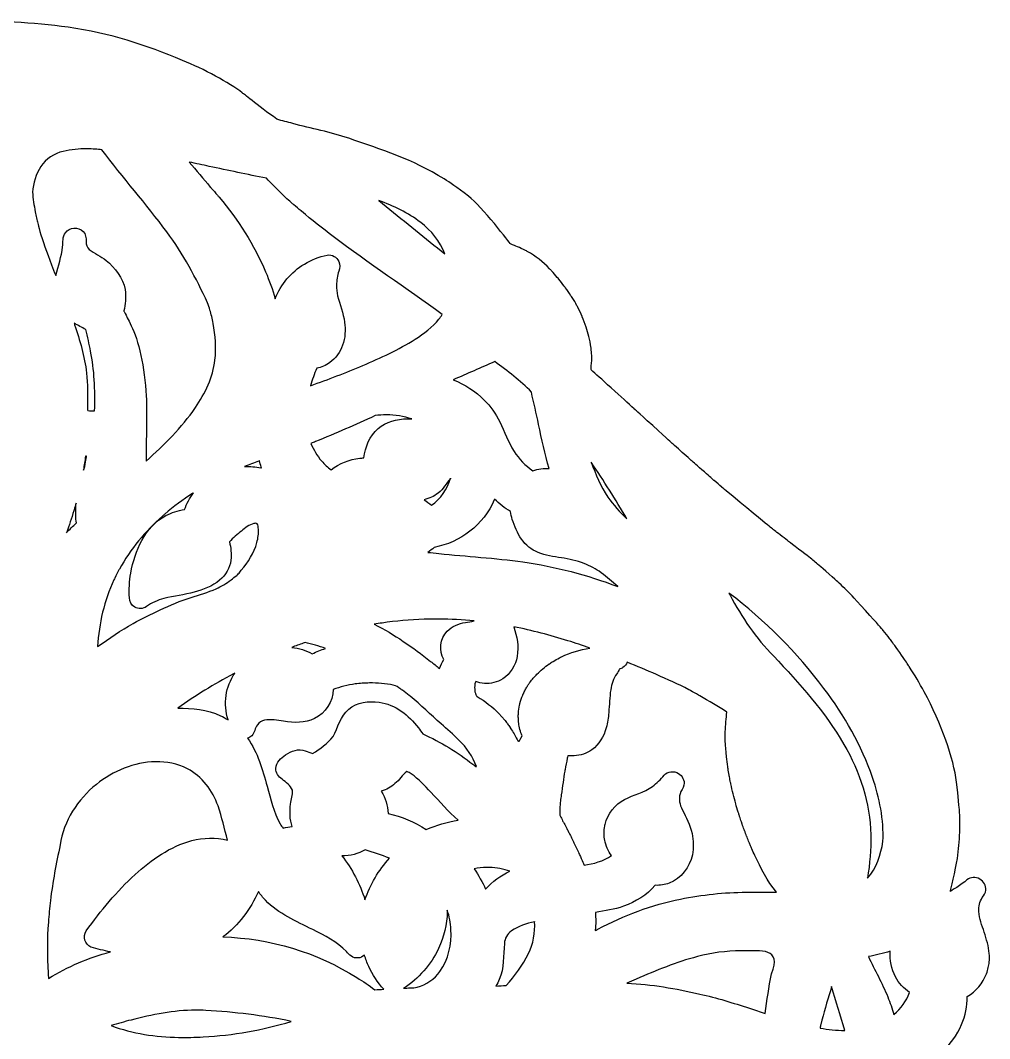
# Model space of a CAD drawing. Extents: x -0.1 to 12.1, y 0 to 12.1.
# Drawn here: x 6.44 to 12.07, y 6.15 to 12.07 of the extents above; entities that cross this region are included whole.
import ezdxf

# ---------------------------------------------------------------- set-up
doc = ezdxf.new("R2010")
doc.units = 0
doc.layers.add('Purple', color=7, linetype='CONTINUOUS')

msp = doc.modelspace()

# ---------------------------------------------------------------- linework, layer by layer
at = {"layer": 'Purple', "color": 6}
for points in [[(6.689148, 11.306132)], [(7.42096, 11.243693)], [(6.752095, 10.306986)], [(8.566764, 9.775038)], [(6.823181, 9.535684)], [(7.829183, 9.508138)], [(9.756449, 9.499735)], [(8.939534, 9.406392)], [(7.446044, 9.322185)], [(6.763408, 9.262614)], [(9.194763, 9.28481)], [(10.563003, 8.727057)], [(8.854695, 8.58844)], [(9.306744, 8.543091)], [(8.093607, 8.45168)], [(9.965176, 8.337279)], [(7.686015, 8.274638)], [(8.468017, 8.216959)], [(7.225525, 7.759236)], [(8.685892, 7.701924)], [(8.443237, 7.247803)], [(9.165771, 7.144305)], [(7.822184, 7.005656)], [(8.919248, 6.896342)], [(9.427592, 6.830037)], [(10.626389, 6.660088)], [(11.494013, 6.658733)], [(7.458093, 6.31545)]]:
    msp.add_lwpolyline(points, close=True, dxfattribs=at)
for points in [[(8.521843, 11.020423), (8.564908, 10.985576)], [(9.196893, 10.084849), (9.195701, 10.084326), (9.195647, 10.084302)], [(9.756449, 9.499735), (9.756612, 9.499268)], [(8.91925, 6.896342), (8.919188, 6.888468), (8.919167, 6.888468)], [(9.427592, 6.830037), (9.426452, 6.829813)], [(11.494018, 6.658732), (11.493122, 6.658407), (11.492487, 6.658204)], [(11.153059, 6.452278), (11.145922, 6.428609)]]:
    msp.add_lwpolyline(points, dxfattribs=at)
for points in [[(6.717592, 12.026939), (6.509803, 12.055033), (6.299983, 12.064851), (6.090462, 12.067292)], [(7.381526, 11.835004), (7.168446, 11.922577), (6.96038, 11.993899), (6.717592, 12.026939)], [(7.729146, 11.645792), (7.653467, 11.704972), (7.503549, 11.784855), (7.381526, 11.835004)], [(7.785393, 11.601556), (7.748035, 11.630883), (7.738792, 11.638734), (7.729146, 11.645792)], [(7.930379, 11.4941), (7.873649, 11.530657), (7.822752, 11.572229), (7.785393, 11.601556)], [(8.021688, 11.467997), (7.991163, 11.476383), (7.959704, 11.482348), (7.930379, 11.4941)], [(8.347564, 11.382079), (8.241307, 11.418537), (8.130011, 11.438237), (8.021688, 11.467997)], [(8.90181, 11.145609), (8.715664, 11.261649), (8.537554, 11.316891), (8.347564, 11.382079)], [(6.689148, 11.306132), (6.637205, 11.293118), (6.587896, 11.263804), (6.558431, 11.21816)], [(6.82318, 11.320785), (6.781546, 11.320775), (6.734703, 11.317644), (6.689148, 11.306132)], [(6.912515, 11.315633), (6.884652, 11.317832), (6.864814, 11.320794), (6.82318, 11.320785)], [(7.291198, 10.837667), (7.169573, 11.000604), (7.035794, 11.153981), (6.912515, 11.315633)], [(7.420959, 11.243693), (7.461942, 11.195382), (7.503517, 11.147539), (7.54307, 11.098042)], [(7.536458, 11.218729), (7.497943, 11.22698), (7.459473, 11.235431), (7.42096, 11.243693)], [(6.558431, 11.21816), (6.529461, 11.174026), (6.515533, 11.121453), (6.510498, 11.069356)], [(7.868713, 11.149353), (7.757975, 11.172524), (7.647147, 11.195319), (7.536458, 11.218729)], [(7.956624, 11.060852), (7.927537, 11.090569), (7.898247, 11.120078), (7.868713, 11.149353)], [(9.044113, 11.045167), (8.970817, 11.100177), (8.936651, 11.123623), (8.90181, 11.145609)], [(6.510498, 11.069356), (6.511842, 11.030631), (6.519219, 10.992397), (6.52594, 10.954284)], [(7.54307, 11.098042), (7.54501, 11.096195), (7.546893, 11.094293), (7.548645, 11.092285)], [(7.548645, 11.092285), (7.560777, 11.078782), (7.57305, 11.065365), (7.584493, 11.051269)], [(7.584493, 11.051269), (7.58855, 11.047721), (7.592238, 11.043722), (7.595377, 11.039327)], [(7.595377, 11.039327), (7.70479, 10.908542), (7.797197, 10.762949), (7.864563, 10.60614)], [(8.021362, 11.00177), (7.999279, 11.020902), (7.976787, 11.039647), (7.956624, 11.060852)], [(8.765454, 10.892953), (8.692445, 10.949243), (8.608166, 10.989114), (8.521843, 11.020423)], [(9.287939, 10.768107), (9.287939, 10.768107), (9.117409, 10.990158), (9.044113, 11.045167)], [(6.52594, 10.954284), (6.528013, 10.942525), (6.530848, 10.930911), (6.533605, 10.919294)], [(8.028381, 10.995992), (8.025932, 10.997781), (8.023553, 10.99968), (8.021362, 11.00177)], [(8.07074, 10.959818), (8.05642, 10.971632), (8.042071, 10.983452), (8.028381, 10.995992)], [(8.072774, 10.957682), (8.072031, 10.958335), (8.071446, 10.95913), (8.07074, 10.959818)], [(8.256999, 10.811564), (8.19459, 10.858977), (8.132987, 10.907508), (8.072774, 10.957682)], [(8.564908, 10.985576), (8.678288, 10.893822), (8.791488, 10.801845), (8.905167, 10.710461)], [(6.533605, 10.919294), (6.539806, 10.893169), (6.539849, 10.892047), (6.553566, 10.841254)], [(8.905167, 10.710461), (8.879001, 10.784044), (8.826671, 10.845679), (8.765454, 10.892953)], [(6.553566, 10.841254), (6.567283, 10.790461), (6.593268, 10.718035), (6.62089, 10.646993)], [(6.684713, 10.751342), (6.688935, 10.778784), (6.68273, 10.809797), (6.701029, 10.833313)], [(6.701029, 10.833313), (6.724089, 10.865467), (6.776662, 10.868827), (6.80428, 10.841003)], [(6.80428, 10.841003), (6.820092, 10.825604), (6.821802, 10.802061), (6.821798, 10.781331)], [(7.526692, 10.425435), (7.461373, 10.569578), (7.385373, 10.710302), (7.291198, 10.837667)], [(6.821798, 10.781331), (6.821794, 10.764775), (6.825557, 10.746619), (6.839376, 10.736287)], [(8.890157, 10.358378), (8.680587, 10.511504), (8.464187, 10.655156), (8.256999, 10.811564)], [(6.644877, 10.585652), (6.659552, 10.640506), (6.679202, 10.694459), (6.684713, 10.751342)], [(6.839376, 10.736287), (6.869928, 10.711799), (6.906997, 10.697018), (6.937296, 10.672078)], [(9.318823, 10.755615), (9.309113, 10.760767), (9.287939, 10.768107), (9.287939, 10.768107)], [(9.362554, 10.736068), (9.344286, 10.745168), (9.331704, 10.750761), (9.318823, 10.755615)], [(9.384842, 10.72465), (9.382816, 10.725779), (9.380823, 10.726968), (9.362554, 10.736068)], [(9.514013, 10.623189), (9.476661, 10.663401), (9.432858, 10.697854), (9.384842, 10.72465)], [(6.937296, 10.672078), (6.991304, 10.629871), (7.035598, 10.57129), (7.048157, 10.502726)], [(7.920206, 10.449808), (7.952353, 10.533379), (8.013178, 10.605247), (8.089782, 10.651489)], [(8.089782, 10.651489), (8.130507, 10.676175), (8.175458, 10.69426), (8.222269, 10.703247)], [(8.222269, 10.703247), (8.249636, 10.707607), (8.27885, 10.692003), (8.289551, 10.66628)], [(8.289551, 10.66628), (8.297988, 10.648673), (8.295604, 10.627679), (8.289042, 10.61027)], [(6.62089, 10.646993), (6.628798, 10.626515), (6.636805, 10.606066), (6.644877, 10.585652)], [(7.864563, 10.60614), (7.886238, 10.555222), (7.904933, 10.503006), (7.920206, 10.449808)], [(8.289042, 10.61027), (8.28087, 10.583884), (8.276462, 10.556322), (8.277161, 10.528666)], [(9.526871, 10.610372), (9.523009, 10.614986), (9.518678, 10.619296), (9.514013, 10.623189)], [(9.559098, 10.573567), (9.549115, 10.586426), (9.537637, 10.598169), (9.526871, 10.610372)], [(9.568111, 10.563008), (9.565433, 10.566771), (9.562392, 10.570311), (9.559098, 10.573567)], [(9.598649, 10.523112), (9.58927, 10.536964), (9.578267, 10.549732), (9.568111, 10.563008)], [(7.048157, 10.502726), (7.054051, 10.457054), (7.050943, 10.417098), (7.040405, 10.378784)], [(8.277161, 10.528666), (8.276581, 10.508062), (8.278162, 10.487431), (8.28304, 10.467366)], [(9.605586, 10.514221), (9.60355, 10.517393), (9.601171, 10.520317), (9.598649, 10.523112)], [(9.638525, 10.467183), (9.62838, 10.483389), (9.616606, 10.498592), (9.605586, 10.514221)], [(7.540913, 10.384175), (7.536855, 10.398145), (7.532696, 10.412185), (7.526692, 10.425435)], [(8.28304, 10.467366), (8.294917, 10.415843), (8.316887, 10.366794), (8.323405, 10.314005)], [(9.645992, 10.4564), (9.64384, 10.460193), (9.641276, 10.463769), (9.638525, 10.467183)], [(9.673295, 10.409118), (9.665486, 10.425547), (9.655433, 10.440878), (9.645992, 10.4564)], [(7.040405, 10.378784), (7.042567, 10.375443), (7.044281, 10.371868), (7.084139, 10.292308)], [(7.559345, 10.306661), (7.555092, 10.333084), (7.548321, 10.358671), (7.540913, 10.384175)], [(8.871521, 10.330627), (8.878389, 10.339416), (8.884711, 10.348638), (8.890157, 10.358378)], [(9.678381, 10.400126), (9.676919, 10.40324), (9.675171, 10.406224), (9.673295, 10.409118)], [(9.702856, 10.34729), (9.696197, 10.365514), (9.686821, 10.382682), (9.678381, 10.400126)], [(6.752095, 10.306986), (6.753009, 10.304329), (6.753929, 10.301669), (6.754842, 10.299011)], [(6.819051, 10.270365), (6.797161, 10.283336), (6.774645, 10.295214), (6.752095, 10.306986)], [(6.754842, 10.299011), (6.786001, 10.207634), (6.811441, 10.113905), (6.824625, 10.018148)], [(7.57023, 10.093607), (7.577385, 10.164602), (7.573082, 10.23669), (7.559345, 10.306661)], [(8.323405, 10.314005), (8.328876, 10.268931), (8.327987, 10.22193), (8.311523, 10.179056)], [(8.733236, 10.214518), (8.783813, 10.247227), (8.833404, 10.283462), (8.871521, 10.330627)], [(9.704117, 10.34493), (9.703755, 10.345747), (9.703253, 10.346489), (9.702856, 10.34729)], [(9.726569, 10.285332), (9.719703, 10.306531), (9.712287, 10.325916), (9.704117, 10.34493)], [(6.8479, 10.14449), (6.840019, 10.186822), (6.830278, 10.228799), (6.819051, 10.270365)], [(7.084139, 10.292308), (7.123997, 10.212747), (7.163422, 10.049079), (7.170593, 9.884704)], [(9.742877, 10.229358), (9.737594, 10.250158), (9.733434, 10.264133), (9.726569, 10.285332)], [(8.311523, 10.179056), (8.297493, 10.139303), (8.27204, 10.103404), (8.237569, 10.078857)], [(8.42983, 10.061808), (8.533512, 10.106065), (8.637441, 10.153879), (8.733236, 10.214518)], [(9.755525, 10.162114), (9.751568, 10.191054), (9.748161, 10.208558), (9.742877, 10.229358)], [(6.868896, 9.978861), (6.865187, 10.034489), (6.858002, 10.090528), (6.8479, 10.14449)], [(9.758337, 10.076919), (9.760813, 10.10809), (9.759483, 10.133173), (9.755525, 10.162114)], [(7.456664, 9.816874), (7.513027, 9.899704), (7.55888, 9.992968), (7.57023, 10.093607)], [(8.125895, 9.944336), (8.227578, 9.980846), (8.329835, 10.019527), (8.42983, 10.061808)], [(8.237569, 10.078857), (8.214987, 10.062522), (8.188886, 10.051177), (8.161642, 10.045389)], [(9.195647, 10.084302), (9.115596, 10.048831), (9.035365, 10.013768), (8.954963, 9.979101)], [(9.409044, 9.907679), (9.344421, 9.973693), (9.269447, 10.028102), (9.196893, 10.084849)], [(9.754717, 10.037679), (9.755432, 10.041701), (9.75586, 10.045749), (9.758337, 10.076919)], [(6.824625, 10.018148), (6.831129, 9.953245), (6.828515, 9.887873), (6.829529, 9.822754)], [(8.161642, 10.045389), (8.1473, 10.012627), (8.135735, 9.978702), (8.125895, 9.944336)], [(9.872416, 9.931578), (9.813711, 9.984676), (9.78433, 10.011311), (9.754717, 10.037679)], [(6.870565, 9.797444), (6.872736, 9.857677), (6.873075, 9.919729), (6.868896, 9.978861)], [(8.954963, 9.979101), (9.021247, 9.950742), (9.084386, 9.912971), (9.13495, 9.861026)], [(7.170593, 9.884704), (7.176334, 9.772319), (7.170734, 9.659832), (7.17041, 9.547404)], [(9.450512, 9.719642), (9.436878, 9.782354), (9.422393, 9.844948), (9.409044, 9.907679)], [(10.006609, 9.809143), (9.969298, 9.844276), (9.931121, 9.878481), (9.872416, 9.931578)], [(6.829529, 9.822754), (6.830455, 9.81547), (6.82783, 9.805084), (6.830912, 9.799682)], [(9.13495, 9.861026), (9.172551, 9.824926), (9.20196, 9.781167), (9.224395, 9.734278)], [(6.830912, 9.799682), (6.84402, 9.797526), (6.857317, 9.79744), (6.870565, 9.797444)], [(7.170775, 9.506246), (7.275312, 9.600571), (7.376445, 9.700558), (7.456664, 9.816874)], [(8.500085, 9.77031), (8.386244, 9.717297), (8.271107, 9.667079), (8.154761, 9.619807)], [(8.566764, 9.775037), (8.544522, 9.774613), (8.521938, 9.774439), (8.500085, 9.77031)], [(8.714512, 9.750931), (8.667063, 9.767078), (8.616935, 9.77574), (8.566764, 9.775038)], [(10.008419, 9.806925), (10.007786, 9.807644), (10.00728, 9.808454), (10.006609, 9.809143)], [(10.113277, 9.71232), (10.019154, 9.797915), (10.013853, 9.802505), (10.008419, 9.806925)], [(8.517564, 9.695013), (8.564674, 9.734582), (8.627259, 9.75291), (8.688262, 9.751618)], [(8.688262, 9.751618), (8.697016, 9.751587), (8.705768, 9.75134), (8.714512, 9.750931)], [(9.224395, 9.734278), (9.253256, 9.677441), (9.274035, 9.616447), (9.308087, 9.562312)], [(9.512544, 9.463132), (9.484764, 9.546742), (9.469837, 9.634151), (9.450512, 9.719642)], [(10.231706, 9.604492), (10.219913, 9.615963), (10.207401, 9.626726), (10.113277, 9.71232)], [(8.435884, 9.524481), (8.442748, 9.588188), (8.468195, 9.652425), (8.517564, 9.695013)], [(8.154761, 9.619807), (8.14559, 9.61605), (8.136406, 9.612324), (8.127229, 9.608579)], [(8.127229, 9.608579), (8.144873, 9.572813), (8.163189, 9.536803), (8.190042, 9.506901)], [(10.240862, 9.596578), (10.238014, 9.599432), (10.234933, 9.60206), (10.231706, 9.604492)], [(10.285051, 9.556457), (10.270845, 9.570324), (10.25557, 9.58306), (10.240862, 9.596578)], [(6.805867, 9.45347), (6.81756, 9.479805), (6.823308, 9.522248), (6.823181, 9.535684)], [(6.817789, 9.535664), (6.814433, 9.508185), (6.810443, 9.480772), (6.805867, 9.45347)], [(6.823181, 9.535685), (6.821166, 9.535805), (6.819258, 9.535868), (6.817789, 9.535664)], [(7.17041, 9.547404), (7.170462, 9.53338), (7.170593, 9.520358), (7.170775, 9.506246)], [(9.308087, 9.562312), (9.336425, 9.518078), (9.373845, 9.479662), (9.417393, 9.450272)], [(10.285194, 9.556274), (10.285142, 9.556336), (10.2851, 9.556395), (10.285051, 9.556457)], [(10.329465, 9.51654), (10.315497, 9.530613), (10.300148, 9.54327), (10.285194, 9.556274)], [(7.824341, 9.506388), (7.796558, 9.496332), (7.768977, 9.485715), (7.741638, 9.474507)], [(7.741638, 9.474507), (7.773664, 9.4756), (7.805825, 9.473382), (7.837219, 9.466817)], [(7.829183, 9.508138), (7.827571, 9.507556), (7.825952, 9.506969), (7.824341, 9.506388)], [(7.838602, 9.472025), (7.835122, 9.483971), (7.831971, 9.496012), (7.829183, 9.508138)], [(7.837219, 9.466817), (7.842329, 9.464293), (7.839024, 9.46946), (7.838602, 9.472025)], [(8.190042, 9.506901), (8.20656, 9.487686), (8.224991, 9.470099), (8.245068, 9.454633)], [(8.245068, 9.454633), (8.292368, 9.492872), (8.351073, 9.51636), (8.41131, 9.523532)], [(8.41131, 9.523532), (8.419484, 9.524185), (8.427687, 9.524387), (8.435884, 9.524481)], [(9.963093, 9.17098), (9.897691, 9.282702), (9.828582, 9.392242), (9.756449, 9.499735)], [(9.756612, 9.499268), (9.781949, 9.428606), (9.811137, 9.360222), (9.853189, 9.297546)], [(10.331438, 9.514953), (10.330819, 9.515524), (10.3301, 9.515985), (10.329465, 9.51654)], [(10.399617, 9.455352), (10.359646, 9.491106), (10.345348, 9.502844), (10.331438, 9.514953)], [(9.417393, 9.450272), (9.447808, 9.461247), (9.480364, 9.464786), (9.512544, 9.463132)], [(10.468401, 9.394327), (10.454544, 9.407541), (10.439587, 9.419598), (10.399617, 9.455352)], [(8.828125, 9.249186), (8.881014, 9.287614), (8.920954, 9.343673), (8.939534, 9.406392)], [(8.937846, 9.404541), (8.913382, 9.377133), (8.897165, 9.342379), (8.867187, 9.320007)], [(8.939534, 9.406392), (8.938972, 9.405775), (8.938408, 9.405157), (8.937846, 9.404541)], [(10.470253, 9.392924), (10.469669, 9.393437), (10.468993, 9.39383), (10.468401, 9.394327)], [(10.515235, 9.354207), (10.500555, 9.367452), (10.485434, 9.380245), (10.470253, 9.392924)], [(10.515725, 9.353637), (10.515547, 9.353816), (10.515412, 9.35403), (10.515235, 9.354207)], [(10.518614, 9.351379), (10.517708, 9.352192), (10.516666, 9.352857), (10.515725, 9.353637)], [(10.65974, 9.234308), (10.546535, 9.32811), (10.532475, 9.339649), (10.518614, 9.351379)], [(7.440246, 9.318501), (7.383993, 9.282136), (7.329969, 9.242274), (7.279175, 9.198588)], [(7.393107, 9.224162), (7.405852, 9.259189), (7.423767, 9.292314), (7.446044, 9.322185)], [(7.446045, 9.322184), (7.444054, 9.320912), (7.442138, 9.319727), (7.440246, 9.318501)], [(8.867187, 9.320007), (8.843258, 9.301067), (8.814651, 9.288425), (8.784871, 9.282084)], [(9.853189, 9.297546), (9.884573, 9.251106), (9.923188, 9.210125), (9.963093, 9.17098)], [(6.763407, 9.262614), (6.759697, 9.249219), (6.75586, 9.235864), (6.751933, 9.222534)], [(6.764812, 9.146525), (6.761058, 9.176852), (6.760889, 9.207524), (6.761251, 9.238037)], [(6.761251, 9.238037), (6.761303, 9.240254), (6.761693, 9.242429), (6.762004, 9.244608)], [(6.762004, 9.244608), (6.76237, 9.250615), (6.762827, 9.256623), (6.763408, 9.262614)], [(8.784871, 9.282084), (8.800165, 9.272353), (8.814696, 9.261366), (8.828125, 9.249186)], [(9.193278, 9.281392), (9.162391, 9.209816), (9.112979, 9.146555), (9.051412, 9.098795)], [(9.194763, 9.28481), (9.194266, 9.283674), (9.193774, 9.282528), (9.193278, 9.281392)], [(9.287475, 9.213826), (9.252905, 9.232163), (9.223011, 9.258021), (9.194763, 9.28481)], [(10.802984, 9.117169), (10.786931, 9.130221), (10.772945, 9.140506), (10.65974, 9.234308)], [(6.750306, 9.216817), (6.737208, 9.174129), (6.722767, 9.131861), (6.706828, 9.090149)], [(6.750936, 9.219563), (6.750693, 9.218655), (6.750593, 9.217715), (6.750306, 9.216817)], [(6.751933, 9.222534), (6.751649, 9.221531), (6.751263, 9.220555), (6.750936, 9.219563)], [(7.265035, 9.186259), (7.165536, 9.098345), (7.07895, 8.995002), (7.01477, 8.878519)], [(7.145833, 9.045573), (7.178506, 9.104744), (7.225319, 9.157632), (7.285318, 9.189962)], [(7.279175, 9.198588), (7.275086, 9.195077), (7.269607, 9.190305), (7.265035, 9.186259)], [(7.285318, 9.189962), (7.318678, 9.207988), (7.355432, 9.219765), (7.393107, 9.224162)], [(9.29779, 9.167256), (9.292966, 9.182399), (9.289661, 9.198265), (9.287475, 9.213826)], [(6.706828, 9.090149), (6.72595, 9.109153), (6.745298, 9.127924), (6.764812, 9.146525)], [(7.796447, 9.143758), (7.768373, 9.136934), (7.74549, 9.118048), (7.723836, 9.099874)], [(7.814534, 9.141846), (7.809933, 9.146682), (7.802199, 9.144653), (7.796447, 9.143758)], [(7.822306, 9.111145), (7.821254, 9.121539), (7.821394, 9.133285), (7.814534, 9.141846)], [(9.350626, 9.052958), (9.326974, 9.087877), (9.310912, 9.127358), (9.29779, 9.167256)], [(10.865625, 9.068488), (10.832734, 9.094213), (10.819038, 9.104117), (10.802984, 9.117169)], [(7.723836, 9.099874), (7.700052, 9.079757), (7.676299, 9.059331), (7.654296, 9.037354)], [(7.813761, 9.032288), (7.820772, 9.05791), (7.82421, 9.084589), (7.822306, 9.111145)], [(9.051412, 9.098795), (8.99118, 9.051779), (8.919784, 9.018841), (8.844604, 9.004862)], [(10.960594, 8.995415), (10.901806, 9.040372), (10.898515, 9.042763), (10.865625, 9.068488)], [(7.081156, 8.855795), (7.092692, 8.921846), (7.113397, 8.986727), (7.145833, 9.045573)], [(7.654296, 9.037354), (7.662813, 9.002585), (7.665927, 8.966438), (7.662638, 8.930766)], [(7.723266, 8.871765), (7.763716, 8.918424), (7.797411, 8.972315), (7.813761, 9.032288)], [(8.844604, 9.004862), (8.832994, 8.994316), (8.820542, 8.984695), (8.807454, 8.976054)], [(9.447754, 8.975443), (9.408885, 8.99139), (9.374091, 9.017874), (9.350626, 9.052958)], [(11.050993, 8.925224), (11.033091, 8.940387), (11.019383, 8.95046), (10.960594, 8.995415)], [(8.807454, 8.976054), (8.828847, 8.973512), (8.848703, 8.971376), (8.870483, 8.969136)], [(8.870483, 8.969136), (9.032641, 8.952559), (9.197471, 8.94295), (9.359802, 8.920064)], [(9.583028, 8.943949), (9.537184, 8.950509), (9.490588, 8.956838), (9.447754, 8.975443)], [(9.714986, 8.910583), (9.672821, 8.927493), (9.627369, 8.937949), (9.583028, 8.943949)], [(7.01477, 8.878519), (7.014195, 8.877445), (7.01349, 8.876449), (7.012858, 8.875407)], [(7.662638, 8.930766), (7.658258, 8.884837), (7.632639, 8.842767), (7.597391, 8.813741)], [(9.359802, 8.920064), (9.547916, 8.893474), (9.732469, 8.8441), (9.910319, 8.777608)], [(9.814758, 8.857747), (9.784209, 8.87995), (9.749824, 8.896312), (9.714986, 8.910583)], [(11.138152, 8.84946), (11.082049, 8.899677), (11.068895, 8.910062), (11.050993, 8.925224)], [(6.987955, 8.826782), (6.986678, 8.823217), (6.985182, 8.81973), (6.983398, 8.816407)], [(7.01241, 8.874431), (7.003993, 8.858685), (6.996281, 8.842571), (6.987955, 8.826782)], [(7.012858, 8.875407), (7.012692, 8.875087), (7.012582, 8.874747), (7.01241, 8.874431)], [(7.072713, 8.711548), (7.069988, 8.759735), (7.073316, 8.808203), (7.081156, 8.855795)], [(7.663553, 8.816), (7.674555, 8.824045), (7.684385, 8.834489), (7.69635, 8.841065)], [(7.69635, 8.841065), (7.702486, 8.847431), (7.708651, 8.853782), (7.714986, 8.859945)], [(7.714986, 8.859945), (7.717305, 8.864167), (7.719989, 8.868195), (7.723266, 8.871765)], [(9.910319, 8.777608), (9.878612, 8.804485), (9.847432, 8.832047), (9.814758, 8.857747)], [(11.197548, 8.796387), (11.195997, 8.797908), (11.194253, 8.799243), (11.138152, 8.84946)], [(6.983398, 8.816407), (6.926987, 8.695311), (6.895556, 8.563002), (6.888651, 8.429708)], [(7.431131, 8.713623), (7.479846, 8.729953), (7.529962, 8.742757), (7.576517, 8.764913)], [(7.597391, 8.813741), (7.555043, 8.77851), (7.502295, 8.75908), (7.449767, 8.744751)], [(7.576517, 8.764913), (7.607108, 8.779014), (7.637144, 8.794895), (7.663553, 8.816)], [(11.239968, 8.75531), (11.226399, 8.769564), (11.211841, 8.782862), (11.197548, 8.796387)], [(7.104227, 8.658081), (7.085256, 8.668836), (7.073684, 8.689992), (7.072713, 8.711548)], [(7.274047, 8.708232), (7.237322, 8.699254), (7.202664, 8.682642), (7.171936, 8.660706)], [(7.251932, 8.641765), (7.310257, 8.669051), (7.36982, 8.693833), (7.431131, 8.713623)], [(7.449767, 8.744751), (7.39194, 8.729161), (7.332475, 8.721084), (7.274047, 8.708232)], [(11.108713, 8.185445), (10.952203, 8.394928), (10.765602, 8.581052), (10.556684, 8.738947)], [(10.556684, 8.738947), (10.55879, 8.734984), (10.560896, 8.731021), (10.563003, 8.727057)], [(10.563003, 8.727057), (10.632296, 8.599291), (10.712207, 8.475488), (10.816361, 8.373122)], [(11.241249, 8.754171), (11.240854, 8.754579), (11.240374, 8.754909), (11.239968, 8.75531)], [(11.34948, 8.638582), (11.271021, 8.725352), (11.256038, 8.739694), (11.241249, 8.754171)], [(7.095133, 8.563131), (7.146299, 8.59145), (7.199027, 8.616885), (7.251932, 8.641765)], [(7.171936, 8.660706), (7.152306, 8.646962), (7.1248, 8.645578), (7.104227, 8.658081)], [(8.784729, 8.587178), (8.70274, 8.584482), (8.621856, 8.577151), (8.540771, 8.565368)], [(8.854695, 8.58844), (8.831199, 8.588377), (8.807527, 8.587947), (8.784729, 8.587178)], [(8.873779, 8.588419), (8.86742, 8.588451), (8.861054, 8.588451), (8.854695, 8.58844)], [(9.075622, 8.577514), (9.008725, 8.584178), (8.940122, 8.588117), (8.873779, 8.588419)], [(11.452594, 8.521424), (11.440726, 8.536962), (11.427938, 8.551811), (11.34948, 8.638582)], [(6.888651, 8.429708), (6.95606, 8.476312), (7.024077, 8.522221), (7.095133, 8.563131)], [(8.540771, 8.565368), (8.525589, 8.563156), (8.510494, 8.56079), (8.495015, 8.558207)], [(8.495015, 8.558207), (8.613043, 8.500603), (8.71965, 8.422778), (8.82314, 8.34261)], [(8.919576, 8.517029), (8.947199, 8.546223), (8.986016, 8.56198), (9.025065, 8.568583)], [(9.025065, 8.568583), (9.041865, 8.571873), (9.05889, 8.573867), (9.075622, 8.577514)], [(9.306742, 8.543091), (9.325561, 8.488343), (9.335984, 8.428991), (9.325846, 8.371378)], [(9.621116, 8.462016), (9.517809, 8.494395), (9.412974, 8.522099), (9.306744, 8.543091)], [(11.452761, 8.52124), (11.452761, 8.521303), (11.452646, 8.521361), (11.452594, 8.521424)], [(11.489341, 8.47465), (11.477926, 8.490761), (11.465233, 8.505944), (11.452761, 8.52124)], [(8.900655, 8.352356), (8.869887, 8.403432), (8.877827, 8.474327), (8.919576, 8.517029)], [(9.747967, 8.419739), (9.70579, 8.434557), (9.663419, 8.448763), (9.621116, 8.462016)], [(11.494224, 8.46877), (11.492698, 8.470805), (11.491051, 8.472752), (11.489341, 8.47465)], [(11.548374, 8.393916), (11.516385, 8.439673), (11.505303, 8.454245), (11.494224, 8.46877)], [(8.083292, 8.448079), (8.060832, 8.440208), (8.038457, 8.432057), (8.016194, 8.423645)], [(8.016194, 8.423645), (8.058194, 8.420092), (8.098919, 8.406243), (8.135844, 8.38621)], [(8.093607, 8.45168), (8.090167, 8.450475), (8.086733, 8.449284), (8.083292, 8.448079)], [(8.212768, 8.41748), (8.173772, 8.431216), (8.134016, 8.442884), (8.093607, 8.45168)], [(8.135844, 8.38621), (8.16076, 8.398314), (8.186515, 8.408658), (8.212768, 8.41748)], [(9.58425, 8.369018), (9.636044, 8.393616), (9.691396, 8.410471), (9.747967, 8.419739)], [(8.874247, 8.301981), (8.881267, 8.31963), (8.890159, 8.336529), (8.900655, 8.352356)], [(9.325846, 8.371378), (9.31714, 8.319059), (9.287051, 8.270071), (9.242065, 8.241353)], [(9.534812, 8.342183), (9.546984, 8.349405), (9.559207, 8.356679), (9.571982, 8.362793)], [(9.571982, 8.362793), (9.575963, 8.365093), (9.580063, 8.367193), (9.58425, 8.369018)], [(10.816361, 8.373122), (10.965685, 8.213601), (11.114347, 8.050066), (11.224519, 7.860157)], [(11.599672, 8.31838), (11.59126, 8.333931), (11.580364, 8.348158), (11.548374, 8.393916)], [(8.82314, 8.34261), (8.840292, 8.329215), (8.857332, 8.315675), (8.874247, 8.301981)], [(9.441225, 8.268453), (9.462781, 8.290453), (9.486586, 8.310288), (9.511944, 8.327576)], [(9.511944, 8.327576), (9.51269, 8.328046), (9.513521, 8.328338), (9.514284, 8.328776)], [(9.514284, 8.328776), (9.520859, 8.333642), (9.527948, 8.337916), (9.534812, 8.342183)], [(9.918945, 8.296814), (9.916351, 8.287182), (9.911575, 8.278098), (9.905049, 8.270528)], [(9.940714, 8.306803), (9.934171, 8.302148), (9.92673, 8.298786), (9.918945, 8.296814)], [(9.965169, 8.33728), (9.960349, 8.324991), (9.951721, 8.314159), (9.940714, 8.306803)], [(10.135383, 8.265665), (10.078844, 8.290399), (10.021907, 8.314314), (9.965176, 8.337279)], [(11.604372, 8.311727), (11.602922, 8.314021), (11.601357, 8.31624), (11.599672, 8.31838)], [(11.690677, 8.165955), (11.663687, 8.21555), (11.635599, 8.264663), (11.604372, 8.311727)], [(7.677002, 8.269857), (7.565158, 8.210278), (7.457198, 8.143483), (7.353658, 8.070434)], [(7.646077, 8.003092), (7.617428, 8.093347), (7.631809, 8.196708), (7.686015, 8.274638)], [(7.686015, 8.274638), (7.683013, 8.273048), (7.680004, 8.271446), (7.677002, 8.269857)], [(9.0849, 8.226135), (9.083783, 8.223041), (9.082685, 8.219926), (9.081604, 8.216817)], [(9.13564, 8.213989), (9.118157, 8.214901), (9.101032, 8.219379), (9.0849, 8.226135)], [(9.242065, 8.241353), (9.210818, 8.220898), (9.172922, 8.210853), (9.13564, 8.213989)], [(9.400067, 8.220133), (9.412601, 8.237153), (9.426218, 8.253536), (9.441225, 8.268453)], [(9.905049, 8.270528), (9.884671, 8.243652), (9.873974, 8.210741), (9.869364, 8.177632)], [(10.323107, 8.177408), (10.262535, 8.210914), (10.198503, 8.23746), (10.135383, 8.265665)], [(8.256653, 8.179219), (8.25621, 8.108536), (8.213157, 8.04048), (8.149271, 8.010132)], [(8.384765, 8.211242), (8.341107, 8.205062), (8.298146, 8.194083), (8.256653, 8.179219)], [(8.468017, 8.216959), (8.44017, 8.216547), (8.412327, 8.214535), (8.384765, 8.211242)], [(8.606221, 8.203898), (8.560879, 8.213842), (8.51443, 8.217647), (8.468017, 8.216959)], [(8.649556, 8.181579), (8.635715, 8.190307), (8.623331, 8.202598), (8.606221, 8.203898)], [(8.660563, 8.174621), (8.656691, 8.176584), (8.652997, 8.178899), (8.649556, 8.181579)], [(8.698974, 8.144734), (8.686693, 8.154272), (8.67257, 8.163637), (8.660563, 8.174621)], [(9.079752, 8.208903), (9.078981, 8.196316), (9.078376, 8.183511), (9.079794, 8.170959)], [(9.081604, 8.216817), (9.081121, 8.214148), (9.080532, 8.211491), (9.079752, 8.208903)], [(9.079794, 8.170959), (9.080144, 8.169312), (9.080492, 8.167675), (9.080831, 8.166036)], [(9.080831, 8.166036), (9.081572, 8.163007), (9.08241, 8.159998), (9.083334, 8.156982)], [(9.36194, 8.154622), (9.365411, 8.162195), (9.369105, 8.169654), (9.373069, 8.176961)], [(9.373069, 8.176961), (9.373152, 8.177119), (9.373248, 8.177272), (9.373333, 8.177429)], [(9.373333, 8.177429), (9.376973, 8.184117), (9.380801, 8.190687), (9.384828, 8.197143)], [(9.384828, 8.197143), (9.385376, 8.198029), (9.385901, 8.198927), (9.386456, 8.199809)], [(9.386456, 8.199809), (9.389653, 8.204846), (9.393004, 8.209792), (9.396425, 8.214681)], [(9.396425, 8.214681), (9.397667, 8.216478), (9.398799, 8.218359), (9.400067, 8.220133)], [(9.869364, 8.177632), (9.863165, 8.133759), (9.861835, 8.089397), (9.858052, 8.045288)], [(10.334175, 8.171813), (10.330352, 8.173422), (10.326618, 8.175261), (10.323107, 8.177408)], [(10.378832, 8.146687), (10.364093, 8.155319), (10.34892, 8.163205), (10.334175, 8.171813)], [(11.391269, 7.666969), (11.328076, 7.852886), (11.226215, 8.027269), (11.108713, 8.185445)], [(11.878283, 7.641069), (11.862805, 7.776924), (11.790727, 7.97985), (11.690677, 8.165955)], [(8.347656, 8.064026), (8.395041, 8.106715), (8.463347, 8.113143), (8.524068, 8.10553)], [(8.704651, 8.140503), (8.702692, 8.141807), (8.700788, 8.143203), (8.698974, 8.144734)], [(8.883829, 7.979472), (8.823573, 8.032555), (8.766674, 8.089454), (8.704651, 8.140503)], [(9.083334, 8.156982), (9.083937, 8.155059), (9.084522, 8.153149), (9.085206, 8.151245)], [(9.085206, 8.151245), (9.085711, 8.149897), (9.086216, 8.148543), (9.086793, 8.147237)], [(9.086793, 8.147237), (9.086983, 8.146789), (9.087161, 8.146335), (9.087362, 8.145894)], [(9.087362, 8.145894), (9.088307, 8.143875), (9.089395, 8.141959), (9.090556, 8.140096)], [(9.090556, 8.140096), (9.090756, 8.139796), (9.090897, 8.139452), (9.091105, 8.13916)], [(9.091105, 8.13916), (9.091762, 8.13878), (9.092384, 8.138343), (9.093038, 8.13796)], [(9.093038, 8.13796), (9.14011, 8.110849), (9.18306, 8.07692), (9.220703, 8.037842)], [(9.341961, 8.09847), (9.346083, 8.114971), (9.351513, 8.131159), (9.358359, 8.146749)], [(9.358359, 8.146749), (9.359343, 8.149039), (9.360421, 8.151277), (9.361451, 8.153544)], [(9.361451, 8.153544), (9.361615, 8.153904), (9.361775, 8.154263), (9.36194, 8.154622)], [(10.387234, 8.142109), (10.384338, 8.143463), (10.381505, 8.144939), (10.378832, 8.146687)], [(10.544258, 8.04781), (10.493014, 8.081045), (10.440126, 8.111607), (10.387234, 8.142109)], [(7.353658, 8.070434), (7.438161, 8.072672), (7.52445, 8.062013), (7.601929, 8.02657)], [(8.256978, 7.905355), (8.282919, 7.96013), (8.300183, 8.022687), (8.347656, 8.064026)], [(8.524068, 8.10553), (8.617091, 8.091342), (8.697199, 8.030725), (8.752238, 7.956482)], [(9.333232, 8.041911), (9.334012, 8.057396), (9.336148, 8.072725), (9.339438, 8.087809)], [(9.339438, 8.087809), (9.33962, 8.088666), (9.339818, 8.089517), (9.340007, 8.090373)], [(9.340007, 8.090373), (9.340623, 8.09308), (9.341271, 8.095779), (9.341961, 8.09847)], [(10.53909, 7.99182), (10.540718, 8.01049), (10.542487, 8.029152), (10.544258, 8.04781)], [(7.601929, 8.02657), (7.617079, 8.01976), (7.632177, 8.01151), (7.646077, 8.003092)], [(7.857523, 8.001037), (7.841262, 7.996518), (7.827764, 7.986417), (7.817484, 7.973226)], [(7.96877, 7.994873), (7.932147, 8.000757), (7.894488, 8.007189), (7.857523, 8.001037)], [(8.149271, 8.010132), (8.093527, 7.981805), (8.028737, 7.985357), (7.96877, 7.994873)], [(9.220703, 8.037842), (9.222597, 8.035886), (9.224432, 8.033883), (9.226298, 8.031901)], [(9.226298, 8.031901), (9.231178, 8.026695), (9.235972, 8.021411), (9.240662, 8.016032)], [(9.240662, 8.016032), (9.242884, 8.01349), (9.245138, 8.010983), (9.247315, 8.008403)], [(9.247315, 8.008403), (9.253028, 8.001622), (9.25857, 7.994719), (9.263977, 7.987691)], [(9.332765, 8.017273), (9.332614, 8.025487), (9.332733, 8.033709), (9.333232, 8.041911)], [(9.332786, 8.014709), (9.332765, 8.015565), (9.332776, 8.016418), (9.332765, 8.017273)], [(9.333151, 8.006673), (9.333011, 8.009352), (9.332856, 8.012028), (9.332786, 8.014709)], [(9.333599, 7.998759), (9.333394, 8.001394), (9.333284, 8.004033), (9.333151, 8.006673)], [(9.334291, 7.991801), (9.334056, 7.994121), (9.33378, 7.996434), (9.333599, 7.998759)], [(9.335104, 7.983948), (9.334767, 7.986556), (9.334557, 7.989185), (9.334291, 7.991801)], [(9.858052, 8.045288), (9.856014, 8.015494), (9.852491, 7.985625), (9.843892, 7.956929)], [(10.535428, 7.874918), (10.533385, 7.913921), (10.535429, 7.952976), (10.53909, 7.99182)], [(7.817484, 7.973226), (7.800594, 7.955434), (7.803287, 7.926835), (7.783813, 7.910624)], [(8.752238, 7.956482), (8.76168, 7.945185), (8.768645, 7.931232), (8.7783, 7.920613)], [(8.98761, 7.88446), (8.953748, 7.918486), (8.91984, 7.947836), (8.883829, 7.979472)], [(9.263977, 7.987691), (9.26599, 7.985067), (9.267931, 7.982396), (9.269898, 7.979737)], [(9.269898, 7.979737), (9.275238, 7.972554), (9.280428, 7.965259), (9.285441, 7.957845)], [(9.285441, 7.957845), (9.285558, 7.957671), (9.285691, 7.957511), (9.285808, 7.957337)], [(9.285808, 7.957337), (9.285891, 7.957219), (9.285951, 7.957088), (9.286032, 7.95697)], [(9.286032, 7.95697), (9.288608, 7.953147), (9.291134, 7.949296), (9.293621, 7.945414)], [(9.293621, 7.945414), (9.300361, 7.935017), (9.306788, 7.924415), (9.312765, 7.913554)], [(9.35433, 7.909749), (9.344707, 7.933549), (9.338329, 7.958547), (9.335104, 7.983948)], [(9.843892, 7.956929), (9.829569, 7.907148), (9.80216, 7.859488), (9.759908, 7.82841)], [(7.783813, 7.910624), (7.776781, 7.904258), (7.768678, 7.898071), (7.759338, 7.895609)], [(7.759338, 7.895609), (7.818823, 7.812947), (7.846835, 7.713545), (7.872965, 7.616516)], [(8.13741, 7.807108), (8.182977, 7.831926), (8.222709, 7.866636), (8.256978, 7.905355)], [(8.7783, 7.920613), (8.88219, 7.874783), (8.979172, 7.814371), (9.068563, 7.744527)], [(9.088969, 7.731059), (9.068899, 7.789828), (9.032536, 7.841951), (8.98761, 7.88446)], [(9.312765, 7.913554), (9.335993, 7.868588), (9.331642, 7.865375), (9.35433, 7.909749)], [(10.536832, 7.856566), (10.53603, 7.862669), (10.535569, 7.868842), (10.535428, 7.874918)], [(7.980631, 7.799601), (8.013081, 7.823175), (8.056107, 7.836589), (8.095174, 7.822082)], [(8.095174, 7.822082), (8.109414, 7.817553), (8.123369, 7.812209), (8.13741, 7.807108)], [(9.759908, 7.82841), (9.730476, 7.806486), (9.693921, 7.796431), (9.657714, 7.793864)], [(10.53754, 7.842488), (10.537051, 7.847127), (10.536832, 7.851848), (10.536832, 7.856566)], [(10.541955, 7.794331), (10.539733, 7.810289), (10.538967, 7.826441), (10.53754, 7.842488)], [(11.224519, 7.860157), (11.317968, 7.700966), (11.37632, 7.519504), (11.379949, 7.334207)], [(7.225525, 7.759236), (7.100368, 7.755844), (6.979075, 7.705188), (6.881653, 7.627807)], [(7.409729, 7.718709), (7.353167, 7.747892), (7.288931, 7.760554), (7.225525, 7.759236)], [(7.923462, 7.720845), (7.923752, 7.756391), (7.954669, 7.780242), (7.980631, 7.799601)], [(9.617309, 7.780131), (9.61346, 7.757828), (9.607635, 7.735858), (9.603922, 7.713501)], [(9.621114, 7.792785), (9.619951, 7.788535), (9.618677, 7.784315), (9.617309, 7.780131)], [(9.657714, 7.793864), (9.64553, 7.793133), (9.633322, 7.792887), (9.621114, 7.792785)], [(10.542298, 7.788044), (10.542069, 7.79014), (10.541965, 7.792235), (10.541955, 7.794331)], [(10.549684, 7.730061), (10.546893, 7.749348), (10.544367, 7.768668), (10.542298, 7.788044)], [(7.588114, 7.502055), (7.556705, 7.59199), (7.495086, 7.674068), (7.409729, 7.718709)], [(7.960713, 7.657654), (7.939855, 7.671931), (7.921759, 7.6942), (7.923462, 7.720845)], [(8.685892, 7.701924), (8.657666, 7.684009), (8.642579, 7.652275), (8.615987, 7.632304)], [(8.7111, 7.688476), (8.703089, 7.69338), (8.69468, 7.699457), (8.685892, 7.701924)], [(9.068563, 7.744527), (9.074426, 7.74136), (9.088397, 7.726931), (9.088969, 7.731059)], [(9.602417, 7.704529), (9.598998, 7.68275), (9.595905, 7.660926), (9.592814, 7.639099)], [(9.603922, 7.713501), (9.603419, 7.710512), (9.602959, 7.707515), (9.602417, 7.704529)], [(10.180111, 7.681212), (10.200585, 7.704018), (10.237531, 7.708311), (10.262651, 7.690713)], [(10.550371, 7.724161), (10.550048, 7.726121), (10.549809, 7.728093), (10.549684, 7.730061)], [(10.551226, 7.719013), (10.550965, 7.720732), (10.550632, 7.722441), (10.550371, 7.724161)], [(10.557309, 7.681985), (10.555143, 7.694304), (10.553104, 7.706648), (10.551226, 7.719013)], [(8.020365, 7.593058), (8.009903, 7.621453), (7.982623, 7.638567), (7.960713, 7.657654)], [(8.824422, 7.582865), (8.788184, 7.619557), (8.753433, 7.658621), (8.7111, 7.688476)], [(9.592814, 7.639099), (9.589306, 7.614874), (9.585654, 7.590695), (9.582092, 7.567301)], [(10.111874, 7.615131), (10.137782, 7.633657), (10.159738, 7.656907), (10.180111, 7.681212)], [(10.262651, 7.690713), (10.285356, 7.677313), (10.300343, 7.650355), (10.294939, 7.623879)], [(10.559241, 7.671609), (10.558606, 7.67507), (10.557922, 7.678521), (10.557309, 7.681985)], [(10.565589, 7.638691), (10.563359, 7.64964), (10.561247, 7.660618), (10.559241, 7.671609)], [(10.567359, 7.630146), (10.566765, 7.632993), (10.566172, 7.635841), (10.565589, 7.638691)], [(11.450744, 7.296264), (11.457242, 7.422087), (11.430921, 7.549579), (11.391269, 7.666969)], [(11.896283, 7.464417), (11.896179, 7.484828), (11.89376, 7.505213), (11.878283, 7.641069)], [(6.881653, 7.627807), (6.772458, 7.540609), (6.691383, 7.414685), (6.670329, 7.27539)], [(7.872965, 7.616516), (7.894354, 7.542679), (7.909652, 7.465421), (7.948771, 7.398295)], [(8.009887, 7.513631), (8.013436, 7.539961), (8.023773, 7.566166), (8.020365, 7.593058)], [(8.615987, 7.632304), (8.593018, 7.612196), (8.566245, 7.595768), (8.536316, 7.588603)], [(8.536316, 7.588603), (8.560358, 7.549406), (8.574215, 7.504159), (8.576212, 7.458211)], [(8.982706, 7.419271), (8.92599, 7.469892), (8.876256, 7.527449), (8.824422, 7.582865)], [(9.950538, 7.540221), (10.003046, 7.568509), (10.063053, 7.579684), (10.111874, 7.615131)], [(10.294939, 7.623879), (10.292352, 7.604849), (10.277097, 7.590907), (10.272986, 7.572264)], [(10.595597, 7.515034), (10.584842, 7.553051), (10.575451, 7.591457), (10.567359, 7.630146)], [(9.575765, 7.515889), (9.575223, 7.510396), (9.574648, 7.504905), (9.574259, 7.49941)], [(9.57727, 7.529724), (9.576717, 7.525124), (9.576235, 7.520515), (9.575765, 7.515889)], [(9.582092, 7.567301), (9.580416, 7.555327), (9.578766, 7.542549), (9.57727, 7.529724)], [(9.836646, 7.394306), (9.850574, 7.45677), (9.894113, 7.510693), (9.950538, 7.540221)], [(10.272986, 7.572264), (10.262898, 7.541881), (10.270698, 7.508913), (10.285234, 7.481362)], [(10.61049, 7.466145), (10.60538, 7.482398), (10.600379, 7.498688), (10.595597, 7.515034)], [(7.642822, 7.303568), (7.625593, 7.369978), (7.609711, 7.4369), (7.588114, 7.502055)], [(8.019022, 7.382955), (8.003758, 7.424383), (8.004137, 7.470331), (8.009887, 7.513631)], [(8.576212, 7.458211), (8.654986, 7.441198), (8.729924, 7.408876), (8.798014, 7.366007)], [(9.573282, 7.477824), (9.573176, 7.469327), (9.573503, 7.460859), (9.574177, 7.452413)], [(9.574238, 7.499023), (9.57374, 7.491906), (9.573429, 7.484825), (9.573282, 7.477824)], [(9.574259, 7.49941), (9.57425, 7.499281), (9.574249, 7.499153), (9.574238, 7.499023)], [(10.285234, 7.481362), (10.306547, 7.43622), (10.332405, 7.392313), (10.342038, 7.342711)], [(10.615801, 7.449462), (10.614021, 7.455021), (10.612226, 7.460571), (10.61049, 7.466145)], [(11.896408, 7.463725), (11.896408, 7.46396), (11.896304, 7.464182), (11.896283, 7.464417)], [(11.897116, 7.349813), (11.897345, 7.387771), (11.899141, 7.425831), (11.896408, 7.463725)], [(7.948771, 7.398295), (7.954163, 7.389095), (7.960341, 7.380373), (7.967305, 7.372294)], [(8.798014, 7.366007), (8.857076, 7.391276), (8.919379, 7.408714), (8.982706, 7.419271)], [(9.574177, 7.452413), (9.574556, 7.449869), (9.57505, 7.447345), (9.575825, 7.444906)], [(9.575825, 7.444906), (9.580516, 7.435348), (9.585369, 7.425912), (9.590249, 7.416504)], [(9.590249, 7.416504), (9.592924, 7.411368), (9.595563, 7.406199), (9.598265, 7.401082)], [(9.598265, 7.401082), (9.603557, 7.391052), (9.608879, 7.381024), (9.614196, 7.371012)], [(10.621233, 7.432738), (10.619393, 7.438304), (10.6176, 7.443883), (10.615801, 7.449462)], [(10.631059, 7.403584), (10.627716, 7.413281), (10.624437, 7.422994), (10.621233, 7.432738)], [(10.633135, 7.397623), (10.632447, 7.39961), (10.631746, 7.401595), (10.631059, 7.403584)], [(10.644873, 7.364704), (10.640863, 7.375641), (10.636964, 7.386621), (10.633135, 7.397623)], [(7.967305, 7.372294), (7.983857, 7.378421), (8.001355, 7.381729), (8.019022, 7.382955)], [(9.614196, 7.371012), (9.617748, 7.364312), (9.62122, 7.35756), (9.624734, 7.35083)], [(9.624734, 7.35083), (9.628274, 7.344063), (9.631812, 7.337293), (9.635273, 7.330465)], [(9.831804, 7.322427), (9.830088, 7.340358), (9.830603, 7.3585), (9.833269, 7.376321)], [(9.833269, 7.376321), (9.834026, 7.381675), (9.834965, 7.386997), (9.836219, 7.392271)], [(9.836219, 7.392271), (9.836373, 7.392947), (9.836486, 7.393631), (9.836646, 7.394306)], [(10.342038, 7.342711), (10.351427, 7.302029), (10.351183, 7.259309), (10.343747, 7.218342)], [(10.646705, 7.35974), (10.64609, 7.361395), (10.645481, 7.363048), (10.644873, 7.364704)], [(10.659258, 7.326618), (10.654977, 7.337621), (10.650797, 7.348665), (10.646705, 7.35974)], [(11.883506, 7.197225), (11.890557, 7.247804), (11.896422, 7.2987), (11.897116, 7.349813)], [(7.106079, 7.103617), (7.20122, 7.189867), (7.309823, 7.267284), (7.435486, 7.300659)], [(7.435486, 7.300659), (7.502964, 7.318339), (7.575021, 7.321296), (7.642822, 7.303568)], [(9.635273, 7.330465), (9.640061, 7.321017), (9.644669, 7.311418), (9.64923, 7.301798)], [(9.64923, 7.301798), (9.650479, 7.299152), (9.651829, 7.29659), (9.653055, 7.293925)], [(9.653055, 7.293925), (9.653411, 7.293154), (9.653796, 7.292396), (9.654153, 7.291626)], [(9.654153, 7.291626), (9.654162, 7.291605), (9.654164, 7.291584), (9.654174, 7.291563)], [(9.654174, 7.291563), (9.654703, 7.290418), (9.65527, 7.289289), (9.655802, 7.288145)], [(9.655802, 7.288145), (9.665439, 7.267485), (9.675387, 7.24696), (9.685078, 7.226317)], [(9.831888, 7.320453), (9.831846, 7.321109), (9.831846, 7.321771), (9.831804, 7.322427)], [(9.832803, 7.313943), (9.832503, 7.316114), (9.832118, 7.318273), (9.831888, 7.320453)], [(9.833434, 7.309569), (9.833208, 7.311025), (9.833, 7.312482), (9.832803, 7.313943)], [(9.834533, 7.303282), (9.834132, 7.305373), (9.833772, 7.307466), (9.833434, 7.309569)], [(9.873901, 7.21356), (9.853667, 7.239832), (9.840515, 7.270869), (9.834533, 7.303282)], [(10.661394, 7.321186), (10.660686, 7.322998), (10.659962, 7.324804), (10.659258, 7.326618)], [(10.67354, 7.290811), (10.669392, 7.300899), (10.665379, 7.311032), (10.661394, 7.321186)], [(10.681922, 7.270914), (10.679119, 7.277541), (10.67627, 7.284153), (10.67354, 7.290811)], [(11.379949, 7.334207), (11.382292, 7.250181), (11.375263, 7.166004), (11.360743, 7.083247)], [(11.360743, 7.083247), (11.416696, 7.139628), (11.439053, 7.219805), (11.450744, 7.296264)], [(6.670329, 7.27539), (6.648291, 7.168402), (6.626948, 7.061127), (6.614359, 6.952535)], [(8.443237, 7.247803), (8.402536, 7.223763), (8.355229, 7.210208), (8.30778, 7.212626)], [(8.584635, 7.19873), (8.537995, 7.216476), (8.490469, 7.231736), (8.443237, 7.247803)], [(9.685078, 7.226317), (9.688778, 7.21844), (9.69235, 7.210507), (9.695922, 7.202574)], [(10.689347, 7.253376), (10.686815, 7.259197), (10.6844, 7.265068), (10.681922, 7.270914)], [(10.706479, 7.215087), (10.700619, 7.227784), (10.694921, 7.240552), (10.689347, 7.253376)], [(8.30778, 7.212626), (8.36731, 7.136283), (8.413268, 7.049003), (8.441691, 6.9564)], [(8.441691, 6.9564), (8.47126, 7.04614), (8.521059, 7.128956), (8.584635, 7.19873)], [(9.695922, 7.202574), (9.697359, 7.199381), (9.698869, 7.196218), (9.700276, 7.193012)], [(9.700276, 7.193012), (9.705233, 7.181726), (9.709988, 7.170339), (9.714436, 7.158832)], [(9.714436, 7.158832), (9.770564, 7.165412), (9.826681, 7.181736), (9.873901, 7.21356)], [(10.343747, 7.218342), (10.328965, 7.146328), (10.27875, 7.081067), (10.20953, 7.054137)], [(10.832089, 7.001342), (10.778373, 7.064894), (10.742756, 7.14088), (10.706479, 7.215087)], [(11.84306, 7.00531), (11.84306, 7.00531), (11.87371, 7.132621), (11.883506, 7.197225)], [(6.821981, 6.775675), (6.90614, 6.893459), (6.999382, 7.005486), (7.106079, 7.103617)], [(9.148478, 7.144203), (9.12442, 7.144234), (9.098793, 7.14466), (9.076355, 7.136655)], [(9.076355, 7.136655), (9.101571, 7.099146), (9.123464, 7.059514), (9.142741, 7.018654)], [(9.142741, 7.018654), (9.181005, 7.063815), (9.230763, 7.098229), (9.284261, 7.122963)], [(9.165771, 7.144307), (9.160011, 7.144411), (9.154244, 7.14438), (9.148478, 7.144203)], [(9.284261, 7.122963), (9.24615, 7.136195), (9.206092, 7.143593), (9.165771, 7.144305)], [(10.20953, 7.054137), (10.183914, 7.043247), (10.155879, 7.039976), (10.128292, 7.041238)], [(11.939495, 7.072123), (11.910362, 7.046928), (11.84306, 7.00531), (11.84306, 7.00531)], [(12.013693, 7.077454), (11.991131, 7.091946), (11.959852, 7.089429), (11.939495, 7.072123)], [(12.048544, 7.013367), (12.051603, 7.039491), (12.035265, 7.064073), (12.013693, 7.077454)], [(7.822184, 7.005656), (7.776711, 6.90239), (7.707759, 6.807037), (7.615682, 6.740987)], [(7.86381, 6.954407), (7.848516, 6.970264), (7.834511, 6.987391), (7.822184, 7.005656)], [(10.128292, 7.041238), (10.07884, 6.985471), (10.014518, 6.943617), (9.944129, 6.919432)], [(10.275123, 6.961323), (10.400802, 6.986704), (10.528882, 7.000253), (10.657121, 7.00067)], [(10.657121, 7.00067), (10.715218, 7.001567), (10.775081, 7.000743), (10.832089, 7.001342)], [(12.028403, 6.970276), (12.037913, 6.983063), (12.047817, 6.996823), (12.048544, 7.013367)], [(6.614359, 6.952535), (6.609332, 6.91123), (6.605087, 6.867652), (6.602173, 6.826843)], [(8.137919, 6.783854), (8.042041, 6.832347), (7.93946, 6.87543), (7.86381, 6.954407)], [(9.795325, 6.78607), (9.946063, 6.866313), (10.107178, 6.928691), (10.275123, 6.961323)], [(12.008038, 6.889201), (12.006042, 6.917528), (12.013215, 6.946275), (12.028403, 6.970276)], [(8.919167, 6.888468), (8.919422, 6.814625), (8.899699, 6.741719), (8.869444, 6.674764)], [(8.941465, 6.784179), (8.939673, 6.822398), (8.932472, 6.860407), (8.919248, 6.896342)], [(9.780331, 6.883727), (9.782588, 6.849357), (9.783434, 6.814664), (9.780026, 6.780353)], [(9.944129, 6.919432), (9.891319, 6.900391), (9.835384, 6.893201), (9.780331, 6.883727)], [(12.039369, 6.76884), (12.026964, 6.808325), (12.01086, 6.847492), (12.008038, 6.889201)], [(6.602173, 6.826843), (6.595122, 6.72823), (6.593949, 6.630951), (6.600728, 6.532674)], [(9.426452, 6.829813), (9.379916, 6.817835), (9.331901, 6.804514), (9.29248, 6.775939)], [(9.391418, 6.644103), (9.419629, 6.701478), (9.43164, 6.76633), (9.427592, 6.830037)], [(6.849935, 6.682556), (6.814721, 6.696817), (6.800678, 6.744378), (6.821981, 6.775675)], [(8.334025, 6.655843), (8.280542, 6.714251), (8.207767, 6.749201), (8.137919, 6.783854)], [(8.877297, 6.540507), (8.927466, 6.610429), (8.944691, 6.69942), (8.941465, 6.784179)], [(9.29248, 6.775939), (9.268193, 6.759581), (9.253508, 6.732056), (9.251749, 6.703023)], [(9.780026, 6.780353), (9.779826, 6.77468), (9.7909, 6.785193), (9.795325, 6.78607)], [(12.068564, 6.64504), (12.065893, 6.687595), (12.05256, 6.728564), (12.039369, 6.76884)], [(7.615682, 6.740987), (7.890466, 6.734319), (8.162544, 6.650911), (8.395284, 6.504883)], [(9.251749, 6.703023), (9.244566, 6.633247), (9.25209, 6.55979), (9.222351, 6.494181)], [(6.603332, 6.499573), (6.713921, 6.569742), (6.83689, 6.619314), (6.962565, 6.654317)], [(6.962565, 6.654317), (6.924848, 6.662803), (6.886454, 6.669763), (6.849935, 6.682556)], [(8.400167, 6.618937), (8.372632, 6.616178), (8.349635, 6.635125), (8.334025, 6.655843)], [(8.438558, 6.635742), (8.428111, 6.626098), (8.415214, 6.619523), (8.400167, 6.618937)], [(8.463867, 6.569417), (8.453853, 6.590908), (8.445433, 6.613093), (8.438558, 6.635742)], [(8.869444, 6.674764), (8.825181, 6.580348), (8.753908, 6.498646), (8.665749, 6.44283)], [(9.262349, 6.459248), (9.312761, 6.515144), (9.356924, 6.577139), (9.391418, 6.644103)], [(10.626389, 6.660088), (10.540913, 6.660077), (10.455535, 6.648764), (10.372939, 6.626795)], [(10.804139, 6.526515), (10.864942, 6.681451), (10.746353, 6.660409), (10.626389, 6.660088)], [(11.492487, 6.658204), (11.451381, 6.644397), (11.40907, 6.634382), (11.366347, 6.627076)], [(11.524591, 6.509034), (11.49997, 6.554505), (11.489757, 6.607305), (11.494013, 6.658733)], [(12.068668, 6.595134), (12.069449, 6.611659), (12.071039, 6.628603), (12.068564, 6.64504)], [(8.550964, 6.436971), (8.514804, 6.475747), (8.486372, 6.521534), (8.463867, 6.569417)], [(10.372939, 6.626795), (10.25058, 6.59503), (10.133781, 6.545811), (10.01764, 6.496615)], [(11.366347, 6.627076), (11.404033, 6.548949), (11.446202, 6.472891), (11.479344, 6.39264)], [(12.063419, 6.563456), (12.066343, 6.573757), (12.067629, 6.58472), (12.068668, 6.595134)], [(6.600728, 6.532674), (6.601496, 6.521635), (6.602359, 6.510596), (6.603332, 6.499573)], [(8.744403, 6.449117), (8.796927, 6.464467), (8.845859, 6.495017), (8.877297, 6.540507)], [(10.767484, 6.296122), (10.777639, 6.373226), (10.787885, 6.450408), (10.804139, 6.526515)], [(11.605687, 6.418071), (11.571929, 6.441328), (11.543514, 6.472583), (11.524591, 6.509034)], [(11.941023, 6.394776), (11.991842, 6.424624), (12.03209, 6.472168), (12.052697, 6.527425)], [(12.052697, 6.527425), (12.056873, 6.539028), (12.061302, 6.551137), (12.063419, 6.563456)], [(8.395284, 6.504883), (8.430705, 6.482802), (8.465371, 6.45947), (8.498698, 6.434326)], [(9.222351, 6.494181), (9.216617, 6.480881), (9.210257, 6.467837), (9.202779, 6.455424)], [(9.202779, 6.455424), (9.222659, 6.456331), (9.242527, 6.457464), (9.262349, 6.459248)], [(10.01764, 6.496615), (9.999431, 6.488753), (9.981289, 6.480732), (9.963284, 6.472412)], [(9.963284, 6.472412), (10.10635, 6.465918), (10.248016, 6.441729), (10.387315, 6.409273)], [(11.22887, 6.198212), (11.204465, 6.283158), (11.177572, 6.367364), (11.153059, 6.452278)], [(8.498698, 6.434326), (8.516118, 6.435208), (8.533544, 6.436089), (8.550964, 6.436971)], [(8.665749, 6.44283), (8.691908, 6.445035), (8.718638, 6.443935), (8.744403, 6.449117)], [(10.387315, 6.409273), (10.484859, 6.387339), (10.580536, 6.35804), (10.675372, 6.326571)], [(11.145922, 6.428609), (11.12644, 6.363594), (11.106958, 6.298541), (11.090588, 6.232656)], [(11.479344, 6.39264), (11.493008, 6.359168), (11.504209, 6.324743), (11.514622, 6.290142)], [(11.514622, 6.290142), (11.554754, 6.324564), (11.587094, 6.368417), (11.605687, 6.418071)], [(11.908084, 6.23287), (11.929803, 6.283916), (11.940877, 6.339326), (11.941023, 6.394776)], [(7.458093, 6.31545), (7.330861, 6.315098), (7.205285, 6.289597), (7.082436, 6.258445)], [(7.516475, 6.314082), (7.497028, 6.314972), (7.477562, 6.315473), (7.458093, 6.31545)], [(8.012198, 6.250058), (7.849196, 6.285736), (7.682902, 6.304325), (7.516475, 6.314082)], [(10.675372, 6.326571), (10.706083, 6.316441), (10.736778, 6.306264), (10.767484, 6.296122)], [(7.082436, 6.258445), (7.04362, 6.248407), (7.005036, 6.237466), (6.966734, 6.225611)], [(6.966734, 6.225611), (7.092161, 6.180072), (7.226254, 6.158614), (7.359085, 6.157642)], [(7.502279, 6.160047), (7.675027, 6.169635), (7.846498, 6.200416), (8.012198, 6.250058)], [(11.090588, 6.232656), (11.088987, 6.226255), (11.087129, 6.218682), (11.085495, 6.211796)], [(11.790388, 6.066366), (11.840101, 6.113334), (11.881451, 6.169704), (11.908084, 6.23287)], [(7.359085, 6.157642), (7.40724, 6.156172), (7.453696, 6.157569), (7.502279, 6.160047)], [(11.085495, 6.211796), (11.132645, 6.202275), (11.180764, 6.197621), (11.22887, 6.198212)]]:
    msp.add_open_spline(points, degree=3, dxfattribs=at)

doc.saveas('drawing.dxf')
